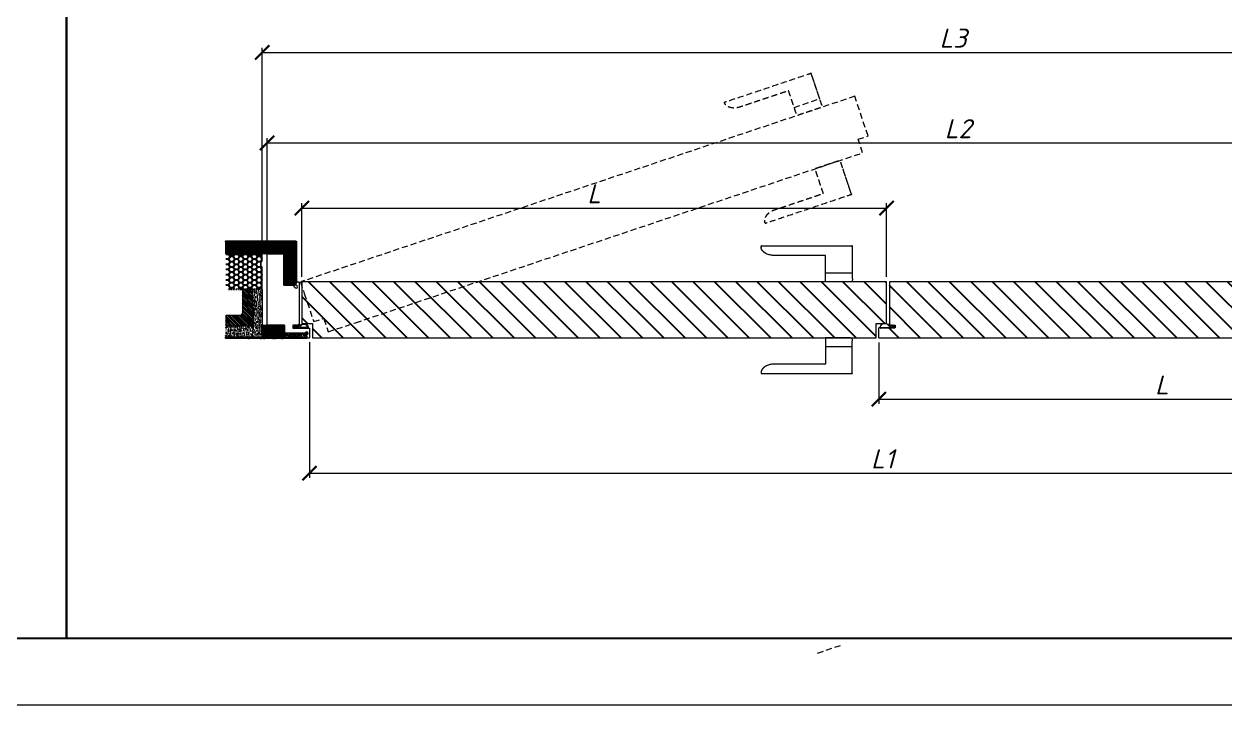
# Model space of a CAD drawing. Header units: millimetres. Extents: x 302870 to 307348, y 96600 to 99758.
# Drawn here: x 305093 to 306354, y 96600 to 97316 of the extents above; entities that cross this region are included whole.
import ezdxf

# ---------------------------------------------------------------- set-up
doc = ezdxf.new("R2010")
doc.units = ezdxf.units.MM
for name, pattern in [('03В_70-AC-01-AP-1-АBС_PL1А$0$02E_70-AC-01-АР-1-D_Plan -1 na otm.-4.500$0$HIDDENX2', [19.05, 12.7, -6.35]), ('K5LT_THIN_INCLUDED_TO_HATCHING', [0]), ('TRATTOPUNTO', [25.4, 12.7, -6.35, 0, -6.35])]:
    doc.linetypes.add(name, pattern=pattern)
doc.layers.get('Defpoints').update_dxf_attribs({"color": 172})
for name, color, linetype, lineweight in [('A34_Detail', 253, 'Continuous', 25), ('Короба', 7, 'Continuous', 15), ('Размеры', 7, 'Continuous', 9), ('Штамп-текст', 7, 'Continuous', 9)]:
    doc.layers.add(name, color=color, linetype=linetype, lineweight=lineweight)
doc.layers.add('RETINI', color=7, linetype='Continuous')
doc.styles.add('л30', font='isocpeur.ttf', dxfattribs={"oblique": 15})
doc.dimstyles.new('ISO-26', dxfattribs={"dimtxt": 20, "dimasz": 20, "dimexe": 5, "dimexo": 5, "dimgap": 5, "dimtad": 1, "dimdec": 1, "dimzin": 9, "dimdsep": 46, "dimtxsty": 'л30', "dimcen": 2.5, "dimclrd": 256, "dimclre": 7, "dimclrt": 256, "dimadec": 0, "dimazin": 0, "dimtfac": 1, "dimtdec": 1, "dimtmove": 0, "dimatfit": 3, "dimfxl": 1, "dimlwd": 5, "dimlwe": 5, "dimarcsym": 0})
pattern_1 = [(135, (177574.981, -28628.584), (-11.2253202, -11.2253202), [])]
pattern_2 = [(50, (161184.5514, -27909.3642), (4.554616725, -0.39847714), [0.47625, -5.23875]), (355, (161184.5514, -27909.364), (-0.88108554, 4.77642113), [0.381, -4.1910146]), (100.4514447, (161184.931, -27909.3974), (3.67353118, 4.3779438), [0.40475022, -4.45225611]), (46.1842, (161184.5514, -27908.094), (6.77697602, -1.0510582), [0.714375, -7.858125]), (96.6355576, (161185.116, -27908.182), (5.93510335, 6.18565311), [0.60712558, -6.6783902]), (351.184151, (161184.5514, -27908.094), (5.93510335, 6.18565311), [0.57149918, -6.2864933]), (21, (161185.1864, -27908.4117), (3.79035978, -2.556629955), [0.47625, -5.23875]), (326, (161185.1864, -27908.4117), (1.54505071, 4.60469915), [0.381, -4.191]), (71.451445, (161185.5023, -27908.625), (5.33541048, 2.04806922), [0.40475022, -4.45224844]), (37.5, (161184.5514, -27909.3642), (0.077215081, 2.113875972), [0, -4.1402, 0, -4.2545, 0, -4.206875]), (7.5, (161184.5514, -27909.3642), (1.670491563, 2.50451437), [0, -2.4257, 0, -4.04495, 0, -1.603375]), (327.5, (161183.1354, -27909.3642), (3.389764879, -0.1432186), [0, -1.5875, 0, -4.953, 0, -6.57225]), (317.5, (161182.5004, -27909.3642), (3.703229535, 0.635662276), [0, -2.06375, 0, -3.2893, 0, -4.66725])]
pattern_3 = [(135, (161184.5514, -27909.3642), (-1.122532015, -1.122532015), [])]

# ---------------------------------------------------------------- blocks, each defined once
blk = doc.blocks.new('_ArchTick')
at = {"color": 0, "linetype": 'ByBlock', "const_width": 0.15}
blk.add_lwpolyline([(-0.5, -0.5), (0.5, 0.5)], dxfattribs=at)
blk = doc.blocks.new('*D16')
at = {"layer": 'Defpoints', "color": 0, "ltscale": 5, "transparency": 16777216}
for p in [(305392.8, 96986.3), (306596.8, 96986.3), (306596.8, 96843.9)]:
    blk.add_point(p, dxfattribs=at)
at = {"layer": 'Размеры', "color": 7, "lineweight": 5, "ltscale": 5, "transparency": 16777216}
for p, q in [((305392.8, 96981.3), (305392.8, 96838.9)), ((306596.8, 96981.3), (306596.8, 96838.9))]:
    blk.add_line(p, q, dxfattribs=at)
at = {"layer": 'Размеры', "lineweight": 5, "ltscale": 5, "transparency": 16777216}
blk.add_line((305392.8, 96843.9), (306596.8, 96843.9), dxfattribs=at)
at = {"layer": 'Размеры', "lineweight": 5, "ltscale": 5, "transparency": 16777216, "xscale": 15, "yscale": 15, "zscale": 15, "rotation": 180}
blk.add_blockref('_ArchTick', (305392.8, 96843.9), dxfattribs=at)
at = {"layer": 'Размеры', "lineweight": 5, "ltscale": 5, "transparency": 16777216, "xscale": 15, "yscale": 15, "zscale": 15}
blk.add_blockref('_ArchTick', (306596.8, 96843.9), dxfattribs=at)
at = {"layer": 'Размеры', "ltscale": 5, "transparency": 16777216, "insert": (305994.8, 96858.9), "char_height": 20, "attachment_point": 5, "style": 'л30'}
blk.add_mtext('L1', dxfattribs=at)
blk = doc.blocks.new('*D17')
at = {"layer": 'Defpoints', "color": 0, "ltscale": 5, "transparency": 16777216}
for p in [(305998.8, 97122.4), (305384.8, 97045), (305998.8, 97045)]:
    blk.add_point(p, dxfattribs=at)
at = {"layer": 'Размеры', "color": 7, "lineweight": 5, "ltscale": 5, "transparency": 16777216}
for p, q in [((305384.8, 97050), (305384.8, 97127.4)), ((305998.8, 97050), (305998.8, 97127.4))]:
    blk.add_line(p, q, dxfattribs=at)
at = {"layer": 'Размеры', "lineweight": 5, "ltscale": 5, "transparency": 16777216}
blk.add_line((305384.8, 97122.4), (305998.8, 97122.4), dxfattribs=at)
at = {"layer": 'Размеры', "lineweight": 5, "ltscale": 5, "transparency": 16777216, "xscale": 15, "yscale": 15, "zscale": 15, "rotation": 180}
blk.add_blockref('_ArchTick', (305384.8, 97122.4), dxfattribs=at)
at = {"layer": 'Размеры', "lineweight": 5, "ltscale": 5, "transparency": 16777216, "xscale": 15, "yscale": 15, "zscale": 15}
blk.add_blockref('_ArchTick', (305998.8, 97122.4), dxfattribs=at)
at = {"layer": 'Размеры', "ltscale": 5, "transparency": 16777216, "insert": (305691.8, 97137.4), "char_height": 20, "attachment_point": 5, "style": 'л30'}
blk.add_mtext('L', dxfattribs=at)
blk = doc.blocks.new('*D18')
at = {"layer": 'Defpoints', "color": 0, "ltscale": 5, "transparency": 16777216}
for p in [(306604.8, 97001), (305990.8, 96986), (306604.8, 96921.5)]:
    blk.add_point(p, dxfattribs=at)
at = {"layer": 'Размеры', "color": 7, "lineweight": 5, "ltscale": 5, "transparency": 16777216}
for p, q in [((306604.8, 96996), (306604.8, 96916.5)), ((305990.8, 96981), (305990.8, 96916.5))]:
    blk.add_line(p, q, dxfattribs=at)
at = {"layer": 'Размеры', "lineweight": 5, "ltscale": 5, "transparency": 16777216}
blk.add_line((305990.8, 96921.5), (306604.8, 96921.5), dxfattribs=at)
at = {"layer": 'Размеры', "lineweight": 5, "ltscale": 5, "transparency": 16777216, "xscale": 15, "yscale": 15, "zscale": 15, "rotation": 180}
blk.add_blockref('_ArchTick', (305990.8, 96921.5), dxfattribs=at)
at = {"layer": 'Размеры', "lineweight": 5, "ltscale": 5, "transparency": 16777216, "xscale": 15, "yscale": 15, "zscale": 15}
blk.add_blockref('_ArchTick', (306604.8, 96921.5), dxfattribs=at)
at = {"layer": 'Размеры', "ltscale": 5, "transparency": 16777216, "insert": (306288, 96936.5), "char_height": 20, "attachment_point": 5, "style": 'л30'}
blk.add_mtext('L', dxfattribs=at)
blk = doc.blocks.new('*D19')
at = {"layer": 'Defpoints', "color": 0, "ltscale": 5, "transparency": 16777216}
for p in [(306641.2, 97190.8), (305348.4, 97074.3), (306641.2, 97074.3)]:
    blk.add_point(p, dxfattribs=at)
at = {"layer": 'Размеры', "color": 7, "lineweight": 5, "ltscale": 5, "transparency": 16777216}
for p, q in [((305348.4, 97079.3), (305348.4, 97195.8)), ((306641.2, 97079.3), (306641.2, 97195.8))]:
    blk.add_line(p, q, dxfattribs=at)
at = {"layer": 'Размеры', "lineweight": 5, "ltscale": 5, "transparency": 16777216}
blk.add_line((305348.4, 97190.8), (306641.2, 97190.8), dxfattribs=at)
at = {"layer": 'Размеры', "lineweight": 5, "ltscale": 5, "transparency": 16777216, "xscale": 15, "yscale": 15, "zscale": 15, "rotation": 180}
blk.add_blockref('_ArchTick', (305348.4, 97190.8), dxfattribs=at)
at = {"layer": 'Размеры', "lineweight": 5, "ltscale": 5, "transparency": 16777216, "xscale": 15, "yscale": 15, "zscale": 15}
blk.add_blockref('_ArchTick', (306641.2, 97190.8), dxfattribs=at)
at = {"layer": 'Размеры', "ltscale": 5, "transparency": 16777216, "insert": (306074, 97205.8), "char_height": 20, "attachment_point": 5, "style": 'л30'}
blk.add_mtext('L2', dxfattribs=at)
blk = doc.blocks.new('*D20')
at = {"layer": 'Defpoints', "color": 0, "ltscale": 5, "transparency": 16777216}
for p in [(306646.4, 97285.9), (306646.4, 97086.8), (305343.2, 97073.1)]:
    blk.add_point(p, dxfattribs=at)
at = {"layer": 'Размеры', "color": 7, "lineweight": 5, "ltscale": 5, "transparency": 16777216}
for p, q in [((305343.2, 97078.1), (305343.2, 97290.9)), ((306646.4, 97091.8), (306646.4, 97290.9))]:
    blk.add_line(p, q, dxfattribs=at)
at = {"layer": 'Размеры', "lineweight": 5, "ltscale": 5, "transparency": 16777216}
blk.add_line((305343.2, 97285.9), (306646.4, 97285.9), dxfattribs=at)
at = {"layer": 'Размеры', "lineweight": 5, "ltscale": 5, "transparency": 16777216, "xscale": 15, "yscale": 15, "zscale": 15, "rotation": 180}
blk.add_blockref('_ArchTick', (305343.2, 97285.9), dxfattribs=at)
at = {"layer": 'Размеры', "lineweight": 5, "ltscale": 5, "transparency": 16777216, "xscale": 15, "yscale": 15, "zscale": 15}
blk.add_blockref('_ArchTick', (306646.4, 97285.9), dxfattribs=at)
at = {"layer": 'Размеры', "ltscale": 5, "transparency": 16777216, "insert": (306068.8, 97300.9), "char_height": 20, "attachment_point": 5, "style": 'л30'}
blk.add_mtext('L3', dxfattribs=at)

msp = doc.modelspace()

# ---------------------------------------------------------------- hatches: boundary and pattern name
at = {"layer": 'A34_Detail'}
h = msp.add_hatch(dxfattribs=at)
h.set_pattern_fill('ANSI31', color=256, scale=0.5, angle=90, style=0)
h.set_pattern_definition(pattern_3)
h.paths.add_polyline_path([(305378.23, 97074.26), (305304.91, 97074.26), (305304.91, 97086.76), (305378.23, 97086.76)])
h = msp.add_hatch(dxfattribs=at)
h.set_pattern_fill('ANSI31', color=256, scale=0.5, angle=90, style=0)
h.set_pattern_definition(pattern_3)
h.paths.add_polyline_path([(305365.73, 97041.26), (305365.73, 97074.26), (305378.23, 97074.26), (305378.23, 97041.26)])
h = msp.add_hatch(dxfattribs=at)
h.set_pattern_fill('ANSI31', color=256, scale=0.5, angle=90, style=0)
h.set_pattern_definition(pattern_3)
h.paths.add_polyline_path([(305366.73, 96986.77), (305343.23, 96986.77), (305343.23, 96999.27), (305366.73, 96999.27)])
at = {"layer": 'RETINI', "linetype": 'Continuous'}
h = msp.add_hatch(dxfattribs=at)
h.set_pattern_fill('AR-CONC', color=8, scale=0.025, style=0)
h.set_pattern_definition(pattern_2)
h.paths.add_polyline_path([(305378.81, 97087.76), (305378.81, 97043.92), (305378.23, 97043.92), (305378.23, 97086.76), (305304.91, 97086.76), (305304.91, 97087.76)])
h = msp.add_hatch(color=254, dxfattribs=at)
edge = h.paths.add_edge_path()
edge.add_line((305343.23, 97036.76), (305343.23, 97059.79))
edge.add_arc((305341.98, 97059.79), 1.25, 360, 415.61157)
edge.add_arc((305343.39, 97061.85), 1.25, 180, 235.61157, ccw=False)
edge.add_line((305342.14, 97061.85), (305342.14, 97065.35))
edge.add_arc((305343.39, 97065.35), 1.25, 124.38843, 180, ccw=False)
edge.add_arc((305341.98, 97067.41), 1.25, 304.38843, 360)
edge.add_line((305343.23, 97067.41), (305343.23, 97073.01))
edge.add_arc((305341.98, 97073.01), 1.25, 0, 90)
edge.add_line((305341.98, 97074.26), (305304.91, 97074.26))
edge.add_line((305304.91, 97074.26), (305304.91, 97073.66))
edge.add_line((305304.91, 97073.66), (305341.98, 97073.66))
edge.add_arc((305341.98, 97073.01), 0.65, 0, 90, ccw=False)
edge.add_line((305342.63, 97073.01), (305342.63, 97067.41))
edge.add_arc((305341.98, 97067.41), 0.65, -55.61157, 0, ccw=False)
edge.add_arc((305343.39, 97065.35), 1.85, 124.38843, 180)
edge.add_line((305341.54, 97065.35), (305341.54, 97061.85))
edge.add_arc((305343.39, 97061.85), 1.85, 180, 235.61157)
edge.add_arc((305341.98, 97059.79), 0.65, 0, 55.61157, ccw=False)
edge.add_line((305342.63, 97059.79), (305342.63, 97036.76))
edge.add_line((305342.63, 97036.76), (305343.23, 97036.76))
h = msp.add_hatch(dxfattribs=at)
h.set_pattern_fill('HONEY', angle=180)
h.set_pattern_definition([(180, (259911.7758, 93230.2126), (-4.7625, -2.74963064), [3.175, -6.35]), (300, (259911.7758, 93230.2126), (4.76249999, -2.74963066), [3.175, -6.35]), (240, (259911.7758, 93230.2126), (-1e-08, -5.4992613), [-6.35, 3.175])])
edge = h.paths.add_edge_path()
edge.add_arc((305341.98, 97059.79), 0.65, 360, 415.61157)
edge.add_arc((305343.39, 97061.85), 1.85, 180, 235.61157, ccw=False)
edge.add_line((305341.54, 97061.85), (305341.54, 97065.35))
edge.add_arc((305343.39, 97065.35), 1.85, 124.38843, 180, ccw=False)
edge.add_arc((305341.98, 97067.41), 0.65, 304.38843, 360)
edge.add_line((305342.63, 97067.41), (305342.63, 97073.01))
edge.add_arc((305341.98, 97073.01), 0.65, 0, 90)
edge.add_line((305341.98, 97073.66), (305304.91, 97073.66))
edge.add_line((305304.91, 97073.66), (305304.91, 97036.76))
edge.add_line((305304.91, 97036.76), (305342.63, 97036.76))
edge.add_line((305342.63, 97036.76), (305342.63, 97059.79))
h = msp.add_hatch(dxfattribs=at)
h.set_pattern_fill('ANSI31', color=8, scale=5, angle=90)
h.set_pattern_definition(pattern_1)
h.paths.add_polyline_path([(305998.83, 97044.98), (305384.83, 97044.98), (305384.83, 97035.22), (305384.83, 97032.22), (305384.83, 97001.03), (305395.85, 97001.03), (305395.85, 97000.48), (305395.85, 96985.98), (305426.24, 96985.98), (305987.83, 96985.98), (305987.83, 97000.98), (305998.83, 97000.98)])
h = msp.add_hatch(dxfattribs=at)
h.set_pattern_fill('ANSI31', color=8, scale=5, angle=90)
h.set_pattern_definition(pattern_1)
h.paths.add_polyline_path([(306604.83, 97032.22), (306604.83, 97035.22), (306604.83, 97044.98), (306563.42, 97044.98), (306001.83, 97044.98), (306001.83, 96999.48), (306007.83, 96999.48), (306007.83, 96996.48), (305990.83, 96996.48), (305990.83, 96985.98), (306593.81, 96985.98), (306593.81, 97000.48), (306593.81, 97001.03), (306604.83, 97001.03)])
h = msp.add_hatch(dxfattribs=at)
h.set_pattern_fill('AR-CONC', color=8, scale=0.025, angle=90, style=0)
h.set_pattern_definition([(140, (170906.287, -31945.3535), (0.39847714, 4.554616725), [0.47625, -5.23875]), (85, (170906.287, -31945.3535), (-4.77642113, -0.88108554), [0.381, -4.1910146]), (190.4514447, (170906.3203, -31944.974), (-4.3779438, 3.67353118), [0.40475022, -4.45225611]), (136.1842, (170905.017, -31945.3535), (1.0510582, 6.77697602), [0.714375, -7.858125]), (186.6355576, (170905.1047, -31944.789), (-6.18565311, 5.93510335), [0.60712558, -6.6783902]), (81.184151, (170905.017, -31945.3535), (-6.18565311, 5.93510335), [0.57149918, -6.2864933]), (111, (170905.3346, -31944.7185), (2.556629955, 3.79035978), [0.47625, -5.23875]), (56, (170905.3346, -31944.7185), (-4.60469915, 1.54505071), [0.381, -4.191]), (161.451445, (170905.5476, -31944.4027), (-2.04806922, 5.33541048), [0.40475022, -4.45224844]), (127.5, (170906.287, -31945.3535), (-2.113875972, 0.077215081), [0, -4.1402, 0, -4.2545, 0, -4.206875]), (97.5, (170906.287, -31945.3535), (-2.50451437, 1.670491563), [0, -2.4257, 0, -4.04495, 0, -1.603375]), (57.5, (170906.287, -31946.7696), (0.1432186, 3.389764879), [0, -1.5875, 0, -4.953, 0, -6.57225]), (47.5, (170906.287, -31947.4046), (-0.635662276, 3.703229535), [0, -2.06375, 0, -3.2893, 0, -4.66725])])
h.paths.add_polyline_path([(305304.91, 96986.78), (305343.23, 96986.78), (305343.23, 97001.09), (305343.23, 97036.76), (305333.43, 97036.76), (305333.43, 96998.51), (305304.91, 96998.51)])
h = msp.add_hatch(dxfattribs=at)
h.set_pattern_fill('ANSI32', scale=0.3, angle=90, style=0)
h.set_pattern_definition([(135, (161184.5514, -27909.3642), (-2.020557627, -2.020557627), []), (135, (161184.5514, -27908.0172), (-2.020557627, -2.020557627), [])])
edge = h.paths.add_edge_path()
edge.add_line((305333.43, 97036.76), (305322.43, 97036.76))
edge.add_line((305322.43, 97036.76), (305322.43, 97013.32))
edge.add_arc((305318.43, 97013.32), 4, -90, 0, ccw=False)
edge.add_line((305318.43, 97009.32), (305304.91, 97009.32))
edge.add_line((305304.91, 97009.32), (305304.91, 96998.51))
edge.add_line((305304.91, 96998.51), (305333.43, 96998.51))
edge.add_line((305333.43, 96998.51), (305333.43, 97036.76))
h = msp.add_hatch(dxfattribs=at)
h.set_pattern_fill('AR-CONC', color=8, scale=0.025, style=0)
h.set_pattern_definition(pattern_2)
edge = h.paths.add_edge_path()
edge.add_arc((305387.73, 96993.07), 0.5, 177.70756, 182.29244)
edge.add_line((305387.23, 96993.05), (305387.23, 96993.09))
edge = h.paths.add_edge_path()
edge.add_line((305387.43, 96990.98), (305375.13, 96990.98))
edge.add_line((305375.13, 96990.98), (305366.93, 96990.98))
edge.add_arc((305366.93, 96991.18), 0.2, 180, 270, ccw=False)
edge.add_line((305366.73, 96991.18), (305366.73, 96986.77))
edge.add_line((305366.73, 96986.77), (305304.91, 96986.77))
edge.add_line((305304.91, 96986.77), (305304.91, 96985.76))
edge.add_line((305304.91, 96985.76), (305390.01, 96985.76))
edge.add_arc((305390.01, 96985.96), 0.2, 180, 270, ccw=False)
edge.add_line((305389.81, 96985.96), (305389.81, 96986.82))
edge.add_arc((305390.01, 96986.82), 0.2, 90, 180, ccw=False)
edge.add_arc((305390.01, 96987.22), 0.2, 270, 374.47751)
edge.add_arc((305390.01, 96987.32), 0.2, 345.52249, 450)
edge.add_arc((305390.01, 96987.72), 0.2, 180, 270, ccw=False)
edge.add_line((305389.81, 96987.72), (305389.81, 96987.82))
edge.add_arc((305390.01, 96987.82), 0.2, 90, 180, ccw=False)
edge.add_arc((305390.01, 96988.22), 0.2, 270, 374.47751)
edge.add_arc((305390.01, 96988.32), 0.2, 345.52249, 450)
edge.add_arc((305390.01, 96988.72), 0.2, 180, 270, ccw=False)
edge.add_line((305389.81, 96988.72), (305389.81, 96989.29))
edge.add_arc((305390.01, 96989.29), 0.2, 96.75633, 180, ccw=False)
edge.add_arc((305389.81, 96990.98), 1.5, 276.75633, 533.24367)
edge.add_arc((305388.12, 96991.18), 0.2, 270, 353.24367, ccw=False)
edge.add_line((305388.12, 96990.98), (305387.43, 96990.98))

# ---------------------------------------------------------------- linework, layer by layer
at = {"color": 251, "linetype": '03В_70-AC-01-AP-1-АBС_PL1А$0$02E_70-AC-01-АР-1-D_Plan -1 na otm.-4.500$0$HIDDENX2', "lineweight": 9, "ltscale": 0.5}
for p, q in [((305901.87, 97228.22), (305928.41, 97237.12)), ((305926.46, 96654.84), (305953.01, 96663.73))]:
    msp.add_line(p, q, dxfattribs=at)
at = {"color": 8, "linetype": 'Continuous', "lineweight": 15}
for p, q in [((305934.85, 97054.18), (305962.85, 97054.18)), ((305934.85, 96976.78), (305962.85, 96976.78))]:
    msp.add_line(p, q, dxfattribs=at)
at = {"color": 7, "linetype": 'TRATTOPUNTO', "ltscale": 0.1}
msp.add_line((305343.23, 97036.76), (305306.41, 97036.76), dxfattribs=at)
at = {"ltscale": 5}
for points in [[(303009.41, 98010.74), (305137.81, 98010.74), (305137.81, 96670.12), (303009.41, 96670.12)], [(305137.81, 98010.74), (307278.04, 98010.74), (307278.04, 96670.12), (305137.81, 96670.12)]]:
    msp.add_lwpolyline(points, close=True, dxfattribs=at)
at = {"color": 251, "linetype": '03В_70-AC-01-AP-1-АBС_PL1А$0$02E_70-AC-01-АР-1-D_Plan -1 na otm.-4.500$0$HIDDENX2', "lineweight": 9, "ltscale": 0.5}
msp.add_lwpolyline([(305979.44, 97198.11), (305965.46, 97239.83), (305383.28, 97044.72), (305386.38, 97035.47), (305386.38, 97035.47), (305387.33, 97032.63), (305387.33, 97032.63), (305397.25, 97003.05), (305407.69, 97006.55), (305407.87, 97006.03), (305407.87, 97006.03), (305412.48, 96992.28), (305441.29, 97001.94), (305973.77, 97180.4), (305969.01, 97194.62)], close=True, dxfattribs=at)
msp.add_lwpolyline([(305378.81, 97087.76), (305378.81, 97043.92), (305378.23, 97043.92), (305378.23, 97086.76), (305304.91, 97086.76), (305304.91, 97087.76)], close=True)
msp.add_lwpolyline([(305390.01, 96985.76), (305304.91, 96985.76), (305304.91, 96986.78), (305365.81, 96986.78)])
for points in [[(305919.64, 97263.29, 0), (305925.49, 97245.85, 0), (305931.34, 97228.4, 0), (305918.06, 97223.95, 0), (305904.79, 97219.5, 0), (305900.53, 97232.21, 0), (305896.27, 97244.91, 0), (305896.02, 97245.67, 0), (305895.26, 97245.42, 0), (305870.12, 97236.99, 0), (305844.98, 97228.57, 0), (305839.48, 97226.72, 0), (305834.74, 97227.98, 0), (305829.99, 97229.23, 0), (305828.78, 97232.84, 0), (305828.53, 97233.6, 0), (305829.29, 97233.85, 0), (305873.96, 97248.82, 0), (305918.63, 97263.8, 0), (305918.95, 97263.9, 0), (305919.24, 97263.75, 0), (305919.54, 97263.6, 0), (305919.64, 97263.29, 0), (305924.03, 97250.21, 0), (305928.41, 97237.12, 0)], [(305961.78, 97137.56, 0), (305955.93, 97155.01, 0), (305950.09, 97172.46, 0), (305936.81, 97168.01, 0), (305923.54, 97163.56, 0), (305927.8, 97150.85, 0), (305932.05, 97138.15, 0), (305932.31, 97137.39, 0), (305931.55, 97137.14, 0), (305906.41, 97128.71, 0), (305881.27, 97120.29, 0), (305875.77, 97118.44, 0), (305872.74, 97114.58, 0), (305869.71, 97110.73, 0), (305870.92, 97107.11, 0), (305871.17, 97106.35, 0), (305871.93, 97106.61, 0), (305916.6, 97121.58, 0), (305961.28, 97136.55, 0), (305961.59, 97136.66, 0), (305961.74, 97136.95, 0), (305961.89, 97137.25, 0), (305961.78, 97137.57, 0), (305957.39, 97150.65, 0), (305953.01, 97163.73, 0)]]:
    msp.add_rational_spline(points, [1, 1, 1, 1, 1, 1, 1, 0.707106781187, 1, 1, 1, 0.923879532511, 1, 0.923879532511, 1, 0.707106781187, 1, 1, 1, 0.923648733209, 1, 0.923648733209, 1, 1, 1], degree=2, knots=[0, 0, 0, 1, 1, 2, 2, 3, 3, 4.5707963, 4.5707963, 5.5707963, 5.5707963, 6.3561945, 6.3561945, 7.1415927, 7.1415927, 8.712389, 8.712389, 9.712389, 9.712389, 10.4989925, 10.4989925, 11.285596, 11.285596, 12.285596, 12.285596, 12.285596], dxfattribs=at)
at = {"color": 8, "linetype": 'Continuous', "lineweight": 15}
for points in [[(305962.85, 97081.78, 0), (305962.85, 97063.38, 0), (305962.85, 97044.98, 0), (305948.85, 97044.98, 0), (305934.85, 97044.98, 0), (305934.85, 97058.38, 0), (305934.85, 97071.78, 0), (305934.85, 97072.58, 0), (305934.05, 97072.58, 0), (305907.53, 97072.58, 0), (305881.02, 97072.58, 0), (305875.22, 97072.58, 0), (305871.12, 97075.27, 0), (305867.02, 97077.96, 0), (305867.02, 97081.78, 0), (305867.02, 97082.58, 0), (305867.82, 97082.58, 0), (305914.93, 97082.58, 0), (305962.05, 97082.58, 0), (305962.38, 97082.58, 0), (305962.61, 97082.34, 0), (305962.85, 97082.11, 0), (305962.85, 97081.77, 0), (305962.85, 97067.97, 0), (305962.85, 97054.18, 0)], [(305962.85, 96949.18, 0), (305962.85, 96967.58, 0), (305962.85, 96985.98, 0), (305948.85, 96985.98, 0), (305934.85, 96985.98, 0), (305934.85, 96972.58, 0), (305934.85, 96959.18, 0), (305934.85, 96958.38, 0), (305934.05, 96958.38, 0), (305907.53, 96958.38, 0), (305881.02, 96958.38, 0), (305875.22, 96958.38, 0), (305871.12, 96955.68, 0), (305867.02, 96952.99, 0), (305867.02, 96949.18, 0), (305867.02, 96948.38, 0), (305867.82, 96948.38, 0), (305914.93, 96948.38, 0), (305962.05, 96948.38, 0), (305962.38, 96948.38, 0), (305962.61, 96948.61, 0), (305962.85, 96948.85, 0), (305962.85, 96949.18, 0), (305962.85, 96962.98, 0), (305962.85, 96976.78, 0)]]:
    msp.add_rational_spline(points, [1, 1, 1, 1, 1, 1, 1, 0.707106781187, 1, 1, 1, 0.923879532511, 1, 0.923879532511, 1, 0.707106781187, 1, 1, 1, 0.923648733209, 1, 0.923648733209, 1, 1, 1], degree=2, knots=[0, 0, 0, 1, 1, 2, 2, 3, 3, 4.5707963, 4.5707963, 5.5707963, 5.5707963, 6.3561945, 6.3561945, 7.1415927, 7.1415927, 8.712389, 8.712389, 9.712389, 9.712389, 10.4989925, 10.4989925, 11.285596, 11.285596, 12.285596, 12.285596, 12.285596], dxfattribs=at)
at = {"layer": 'Короба'}
msp.add_line((305343.23, 97036.76), (305343.23, 96986.76), dxfattribs=at)
at = {"layer": 'Короба', "ltscale": 10}
for points in [[(305378.23, 97074.26), (305304.91, 97074.26), (305304.91, 97086.76), (305378.23, 97086.76)], [(305365.73, 97041.26), (305365.73, 97074.26), (305378.23, 97074.26), (305378.23, 97041.26)], [(305366.73, 96986.77), (305343.23, 96986.77), (305343.23, 96999.27), (305366.73, 96999.27)]]:
    msp.add_lwpolyline(points, close=True, dxfattribs=at)
at = {"layer": 'Короба'}
for points in [[(305304.91, 97073.66), (305341.98, 97073.66, -0.4142136), (305342.63, 97073.01), (305342.63, 97067.41, -0.2475285), (305342.34, 97066.88, 0.2475285), (305341.54, 97065.35), (305341.54, 97061.85, 0.2475285), (305342.34, 97060.32, -0.2475285), (305342.63, 97059.79), (305342.63, 97036.76)], [(305343.23, 97036.76), (305343.23, 97059.79, 0.2475285), (305342.68, 97060.82, -0.2475285), (305342.14, 97061.85), (305342.14, 97065.35, -0.2475285), (305342.68, 97066.38, 0.2475285), (305343.23, 97067.41), (305343.23, 97073.01, 0.4142136), (305341.98, 97074.26), (305306.41, 97074.26)], [(305391.47, 96997.27), (305391.47, 96996.37), (305391.47, 96996.33), (305391.45, 96996.29), (305391.44, 96996.24), (305391.41, 96996.21), (305391.38, 96996.17), (305391.34, 96996.15), (305391.3, 96996.14), (305391.25, 96996.12), (305391.21, 96996.12), (305391.16, 96996.13), (305391.12, 96996.15), (305391.08, 96996.17), (305391.04, 96996.2), (305391.02, 96996.23), (305390.99, 96996.27), (305381.95, 96996.27), (305381.94, 96996.25), (305381.92, 96996.22), (305381.89, 96996.2), (305381.86, 96996.18), (305381.83, 96996.18), (305381.8, 96996.18), (305381.76, 96996.18), (305381.73, 96996.2), (305381.7, 96996.22), (305381.68, 96996.24), (305381.67, 96996.27), (305381.07, 96996.27), (305381.05, 96996.25), (305381.03, 96996.22), (305381.01, 96996.2), (305380.98, 96996.18), (305380.94, 96996.18), (305380.91, 96996.18), (305380.88, 96996.18), (305380.85, 96996.19), (305380.82, 96996.22), (305380.8, 96996.24), (305380.79, 96996.27), (305380.16, 96996.27), (305380.14, 96996.24), (305380.12, 96996.21), (305380.09, 96996.19), (305380.06, 96996.18), (305380.03, 96996.18), (305380, 96996.18), (305379.96, 96996.18), (305379.93, 96996.2), (305379.91, 96996.22), (305379.89, 96996.24), (305379.87, 96996.27), (305379.16, 96996.27), (305379.15, 96996.24), (305379.13, 96996.22), (305379.1, 96996.19), (305379.07, 96996.18), (305379.04, 96996.17), (305379, 96996.17), (305378.97, 96996.18), (305378.94, 96996.2), (305378.91, 96996.22), (305378.89, 96996.24), (305378.87, 96996.27), (305376.64, 96996.27), (305376.57, 96996.28), (305376.5, 96996.29), (305376.44, 96996.31), (305376.38, 96996.33), (305376.32, 96996.37), (305376.27, 96996.41), (305376.22, 96996.46), (305376.18, 96996.52), (305376.15, 96996.57), (305376.12, 96996.64), (305376.1, 96996.71), (305376.09, 96996.77), (305376.09, 96996.84), (305376.1, 96996.9), (305376.11, 96996.97), (305376.13, 96997.03), (305376.16, 96997.09), (305376.32, 96997.37), (305378.02, 96999.17), (305378.06, 96999.2), (305378.1, 96999.23), (305378.14, 96999.25), (305378.19, 96999.26), (305378.24, 96999.27), (305378.29, 96999.26), (305378.34, 96999.25), (305378.39, 96999.23), (305378.43, 96999.2), (305378.46, 96999.17), (305378.49, 96999.13), (305378.51, 96999.09), (305378.53, 96999.03), (305378.54, 96998.99), (305378.54, 96998.94), (305378.53, 96998.89), (305378.51, 96998.84), (305378.49, 96998.8), (305377.55, 96997.37), (305378.32, 96997.37), (305380.01, 96999.17), (305380.05, 96999.2), (305380.09, 96999.23), (305380.14, 96999.25), (305380.19, 96999.26), (305380.23, 96999.27), (305380.28, 96999.26), (305380.33, 96999.25), (305380.38, 96999.23), (305380.42, 96999.2), (305380.45, 96999.17), (305380.49, 96999.13), (305380.51, 96999.09), (305380.52, 96999.03), (305380.53, 96998.99), (305380.53, 96998.94), (305380.52, 96998.89), (305380.51, 96998.84), (305380.48, 96998.8), (305379.55, 96997.37), (305380.87, 96997.37), (305380.91, 96997.37), (305381.01, 96997.39), (305381.11, 96997.41), (305381.21, 96997.44), (305381.3, 96997.47), (305381.39, 96997.52), (305381.47, 96997.57), (305381.55, 96997.63), (305381.63, 96997.69), (305381.7, 96997.76), (305381.76, 96997.83), (305381.82, 96997.92), (305381.87, 96998.01), (305381.91, 96998.09), (305381.95, 96998.18), (305381.98, 96998.28), (305382, 96998.38), (305382.01, 96998.48), (305382.01, 96998.58), (305382.01, 96998.67), (305381.83, 97000.65), (305381.94, 97000.64), (305382.01, 97000.63), (305382.07, 97000.61), (305382.15, 97000.58), (305382.21, 97000.55), (305382.27, 97000.51), (305382.32, 97000.46), (305382.36, 97000.41), (305382.4, 97000.35), (305382.43, 97000.29), (305382.46, 97000.22), (305382.48, 97000.15), (305382.68, 96999), (305382.65, 96998.99), (305382.62, 96998.97), (305382.59, 96998.95), (305382.57, 96998.92), (305382.56, 96998.89), (305382.55, 96998.85), (305382.56, 96998.82), (305382.57, 96998.79), (305382.6, 96998.75), (305382.62, 96998.73), (305382.65, 96998.72), (305382.68, 96998.71), (305382.72, 96998.7), (305382.75, 96998.71), (305382.79, 96998.73), (305382.81, 96998.75), (305382.83, 96998.77), (305382.85, 96998.81), (305382.85, 96998.84), (305382.86, 96998.88), (305382.84, 96998.91), (305382.82, 96998.94, -0.2712503), (305387.47, 97000.73, -0.1556705), (305390.61, 96999.37, -0.1798071), (305391.47, 96997.42), (305391.47, 96996.33)], [(305992.19, 96997.47), (305992.19, 96996.58), (305992.19, 96996.53), (305992.21, 96996.49), (305992.22, 96996.45), (305992.25, 96996.41), (305992.28, 96996.38), (305992.32, 96996.35), (305992.37, 96996.34), (305992.41, 96996.32), (305992.45, 96996.32), (305992.5, 96996.33), (305992.54, 96996.35), (305992.58, 96996.37), (305992.62, 96996.4), (305992.64, 96996.43), (305992.67, 96996.48), (306001.71, 96996.48), (306001.72, 96996.45), (306001.74, 96996.42), (306001.77, 96996.4), (306001.8, 96996.38), (306001.83, 96996.38), (306001.86, 96996.38), (306001.9, 96996.38), (306001.93, 96996.4), (306001.96, 96996.42), (306001.98, 96996.44), (306001.99, 96996.48), (306002.59, 96996.48), (306002.61, 96996.45), (306002.63, 96996.42), (306002.65, 96996.4), (306002.69, 96996.38), (306002.72, 96996.38), (306002.75, 96996.38), (306002.78, 96996.38), (306002.82, 96996.39), (306002.84, 96996.42), (306002.86, 96996.44), (306002.88, 96996.48), (306003.51, 96996.48), (306003.52, 96996.44), (306003.54, 96996.41), (306003.57, 96996.4), (306003.6, 96996.38), (306003.63, 96996.38), (306003.67, 96996.38), (306003.7, 96996.38), (306003.73, 96996.4), (306003.75, 96996.42), (306003.77, 96996.44), (306003.79, 96996.48), (306004.5, 96996.48), (306004.51, 96996.44), (306004.53, 96996.42), (306004.56, 96996.39), (306004.59, 96996.39), (306004.63, 96996.37), (306004.66, 96996.37), (306004.69, 96996.38), (306004.72, 96996.4), (306004.75, 96996.42), (306004.77, 96996.45), (306004.79, 96996.48), (306007.02, 96996.48), (306007.09, 96996.48), (306007.16, 96996.49), (306007.22, 96996.51), (306007.28, 96996.54), (306007.34, 96996.58), (306007.39, 96996.61), (306007.44, 96996.66), (306007.48, 96996.72), (306007.51, 96996.77), (306007.54, 96996.84), (306007.56, 96996.91), (306007.57, 96996.97), (306007.57, 96997.04), (306007.56, 96997.1), (306007.55, 96997.17), (306007.53, 96997.23), (306007.5, 96997.29), (306007.34, 96997.57), (306005.64, 96999.37), (306005.6, 96999.41), (306005.56, 96999.43), (306005.52, 96999.45), (306005.47, 96999.46), (306005.42, 96999.47), (306005.37, 96999.46), (306005.32, 96999.45), (306005.28, 96999.43), (306005.23, 96999.4), (306005.2, 96999.37), (306005.17, 96999.33), (306005.15, 96999.29), (306005.13, 96999.23), (306005.13, 96999.19), (306005.12, 96999.14), (306005.14, 96999.09), (306005.15, 96999.04), (306005.17, 96999), (306006.11, 96997.57), (306005.34, 96997.57), (306003.65, 96999.37), (306003.61, 96999.41), (306003.57, 96999.43), (306003.52, 96999.45), (306003.47, 96999.46), (306003.43, 96999.47), (306003.38, 96999.46), (306003.33, 96999.45), (306003.28, 96999.43), (306003.24, 96999.4), (306003.21, 96999.37), (306003.17, 96999.33), (306003.15, 96999.29), (306003.14, 96999.23), (306003.13, 96999.19), (306003.13, 96999.14), (306003.14, 96999.09), (306003.16, 96999.04), (306003.18, 96999), (306004.12, 96997.57), (306002.79, 96997.57), (306002.75, 96997.58), (306002.65, 96997.59), (306002.55, 96997.61), (306002.45, 96997.64), (306002.36, 96997.68), (306002.27, 96997.72), (306002.19, 96997.77), (306002.11, 96997.83), (306002.03, 96997.89), (306001.96, 96997.96), (306001.9, 96998.04), (306001.84, 96998.12), (306001.79, 96998.21), (306001.75, 96998.29), (306001.72, 96998.38), (306001.69, 96998.48), (306001.66, 96998.58), (306001.65, 96998.68), (306001.65, 96998.78), (306001.65, 96998.87), (306001.83, 97000.85), (306001.72, 97000.84), (306001.65, 97000.83), (306001.59, 97000.81), (306001.51, 97000.78), (306001.45, 97000.75), (306001.4, 97000.71), (306001.34, 97000.66), (306001.3, 97000.61), (306001.26, 97000.55), (306001.23, 97000.49), (306001.2, 97000.42), (306001.19, 97000.35), (306000.98, 96999.2), (306001.01, 96999.19), (306001.05, 96999.17), (306001.07, 96999.15), (306001.09, 96999.12), (306001.1, 96999.09), (306001.11, 96999.05), (306001.1, 96999.02), (306001.09, 96998.99), (306001.07, 96998.96), (306001.04, 96998.93), (306001.01, 96998.92), (306000.98, 96998.91), (306000.94, 96998.9), (306000.91, 96998.91), (306000.87, 96998.93), (306000.85, 96998.95), (306000.83, 96998.97), (306000.81, 96999.01), (306000.81, 96999.04), (306000.81, 96999.08), (306000.82, 96999.11), (306000.84, 96999.14, 0.2712503), (305996.19, 97000.93, 0.1556705), (305993.05, 96999.57, 0.1798071), (305992.19, 96997.62), (305992.19, 96996.53)]]:
    msp.add_lwpolyline(points, format="xyb", dxfattribs=at)
at = {"layer": 'Короба', "color": 1}
msp.add_lwpolyline([(305377.12, 97039.76, -0.3800824), (305377.32, 97039.59, 2.0614178), (305378.99, 97041.25, -0.3800824), (305378.81, 97041.45), (305378.81, 97044.78, -0.4142136), (305379.01, 97044.98), (305381.33, 97044.98, -0.4142136), (305381.83, 97044.48), (305381.83, 96999.28, -0.4142136), (305381.63, 96999.08), (305381.23, 96999.08, -0.3999605), (305381.03, 96999.27), (305375.53, 96999.27, 0.4142136), (305375.33, 96999.07), (305375.33, 96996.47, 0.4142136), (305375.53, 96996.27), (305392.33, 96996.27, -0.4142136), (305392.83, 96995.77), (305392.83, 96986.26, -0.4142136), (305392.33, 96985.76), (305390.01, 96985.76, -0.4142136), (305389.81, 96985.96), (305389.81, 96989.29, -0.3800824), (305389.99, 96989.49, 2.0614178), (305388.32, 96991.15, -0.3800824), (305388.12, 96990.98), (305366.93, 96990.98, -0.4142136), (305366.73, 96991.18), (305366.73, 96999.27), (305348.43, 96999.27), (305348.43, 97074.26), (305365.73, 97074.26), (305365.73, 97041.26), (305376.31, 97041.26), (305376.31, 97039.76)], format="xyb", close=True, dxfattribs=at)
at = {"layer": 'Короба', "ltscale": 10}
msp.add_lwpolyline([(305333.43, 97036.76), (305322.43, 97036.76), (305322.43, 97013.32, -0.4142136), (305318.43, 97009.32), (305304.91, 97009.32), (305304.91, 96998.51), (305333.43, 96998.51)], format="xyb", close=True, dxfattribs=at)
at = {"layer": 'Короба'}
msp.add_lwpolyline([(305390.57, 96997.37), (305390.57, 96997.34), (305390.59, 96997.31), (305390.61, 96997.3), (305390.63, 96997.28), (305390.66, 96997.27), (305390.68, 96997.27), (305390.71, 96997.28), (305390.73, 96997.3), (305390.76, 96997.31), (305390.77, 96997.34), (305390.77, 96997.37, 0.1597908), (305390.11, 96998.84, 0.1552914), (305387.37, 97000, 0.3126436), (305383.05, 96997.98), (305383.02, 96997.94), (305382.99, 96997.88), (305382.98, 96997.83), (305382.97, 96997.77), (305382.97, 96997.72), (305382.98, 96997.66), (305383, 96997.61), (305383.02, 96997.55), (305383.05, 96997.51), (305383.09, 96997.47), (305383.14, 96997.44), (305383.19, 96997.41), (305383.24, 96997.39), (305383.29, 96997.38), (305383.35, 96997.37)], format="xyb", close=True, dxfattribs=at)
at = {"layer": 'Размеры', "linetype": 'K5LT_THIN_INCLUDED_TO_HATCHING'}
msp.add_line((305990.83, 96985.98), (305990.83, 96996.48), dxfattribs=at)
msp.add_lwpolyline([(305998.83, 97000.98), (305998.83, 97044.98), (305384.83, 97044.98), (305384.83, 97035.22), (305384.83, 97035.22), (305384.83, 97032.22), (305384.83, 97032.22), (305384.83, 97001.03), (305395.85, 97001.03), (305395.85, 97000.48), (305395.85, 97000.48), (305395.85, 96985.98), (305426.24, 96985.98), (305987.83, 96985.98), (305987.83, 97000.98)], close=True, dxfattribs=at)
msp.add_lwpolyline([(305990.83, 96985.98), (306593.81, 96985.98), (306593.81, 97000.48), (306593.81, 97000.48), (306593.81, 97001.03), (306604.83, 97001.03), (306604.83, 97032.22), (306604.83, 97032.22), (306604.83, 97035.22), (306604.83, 97035.22), (306604.83, 97044.98), (306563.42, 97044.98), (306001.83, 97044.98), (306001.83, 96999.48), (306007.83, 96999.48), (306007.83, 96996.48), (305990.83, 96996.48)], dxfattribs=at)
at = {"layer": 'Штамп-текст', "ltscale": 5}
for points in [[(307347.93, 96600.22), (307347.93, 99758.23), (302869.62, 99758.23), (302869.62, 96600.22)], [(303009.41, 96670.12), (307278.04, 96670.12), (307278.04, 99688.34), (303009.41, 99688.34)], [(307278.04, 96670.12), (307278.04, 99688.34), (303009.41, 99688.34), (303009.41, 96670.12)]]:
    msp.add_lwpolyline(points, close=True, dxfattribs=at)

# ---------------------------------------------------------------- dimensions: what is measured, and where the dimension line sits
at = {"layer": 'Размеры', "ltscale": 5}
for base, p1, p2, text, picture, middle in [((306646.44, 97285.93), (305343.22, 97073.14), (306646.44, 97086.76), 'L3', '*D20', (306068.83, 97285.93)), ((306641.24, 97190.76), (305348.43, 97074.26), (306641.24, 97074.26), 'L2', '*D19', (306074.05, 97190.76)), ((305998.83, 97122.39), (305384.83, 97044.98), (305998.83, 97044.98), 'L', '*D17', (305691.83, 97122.39)), ((306604.83, 96921.5), (305990.83, 96985.98), (306604.83, 97001.03), 'L', '*D18', (306288.02, 96921.5)), ((306596.83, 96843.85), (305392.83, 96986.26), (306596.83, 96986.26), 'L1', '*D16', (305994.83, 96843.85))]:
    dim = msp.add_linear_dim(base=base, p1=p1, p2=p2, text=text, dimstyle='ISO-26', override={"dimasz": 15, "dimblk1": 'ArchTick', "dimblk2": 'ArchTick', "dimsah": 1}, dxfattribs=at)
    dim.commit()
    dim.dimension.update_dxf_attribs({"geometry": picture, "text_midpoint": middle, "dimtype": 160})

doc.saveas('drawing.dxf')
